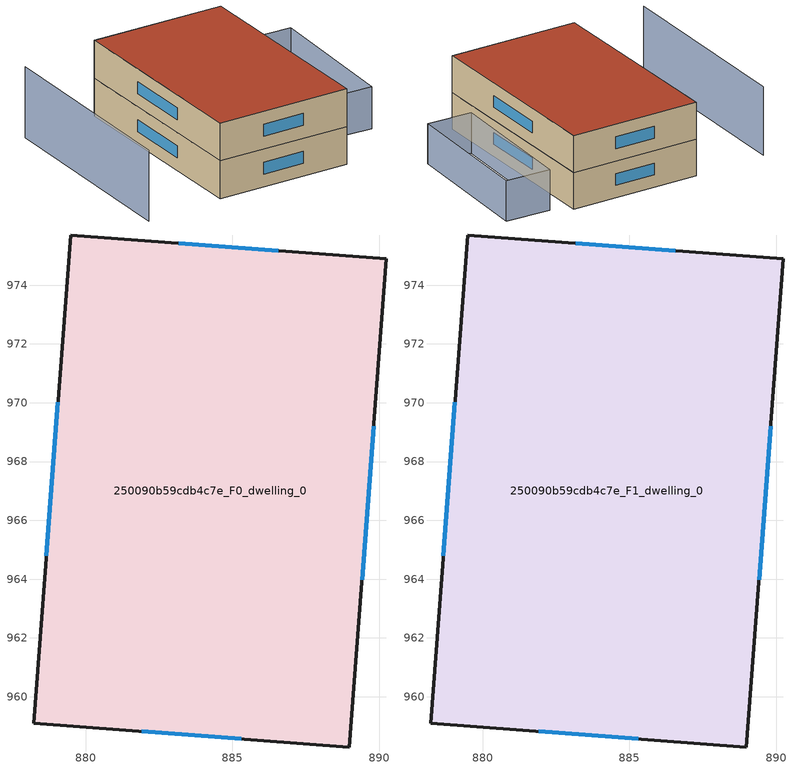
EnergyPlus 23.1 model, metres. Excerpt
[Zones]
250090b59cdb4c7e_F0_dwelling_0
 floor ground (EU_floor_Construction): 890.23,974.89 888.98,958.29 878.23,959.1 879.49,975.71 z0
 wall outside (EU_wall_Construction): 879.49,975.71 878.23,959.1 888.98,958.29 890.23,974.89 879.49,975.71 z0:3
 window (EU_Window_Construction): 879.06,970.02 878.67,964.79 / 886.56,975.17 883.17,975.43 / 889.41,963.97 889.8,969.21 / 881.91,958.82 885.3,958.57 z1.03:1.97
250090b59cdb4c7e_F1_dwelling_0
 floor to 250090b59cdb4c7e_F0_dwelling_0 (EU_floor_Construction): 890.23,974.89 888.98,958.29 878.23,959.1 879.49,975.71 z3
 wall outside (EU_wall_Construction): 879.49,975.71 878.23,959.1 888.98,958.29 890.23,974.89 879.49,975.71 z3:6
 window (EU_Window_Construction): 879.06,970.02 878.67,964.79 / 886.56,975.17 883.17,975.43 / 889.41,963.97 889.8,969.21 / 881.91,958.82 885.3,958.57 z4.03:4.97
 roof outside (EU_roof_Construction): 888.98,958.29 890.23,974.89 879.49,975.71 878.23,959.1 z6
shading: 895.49,973.49 894.08,962.02 / 894.08,962.02 890.36,962.48 / 890.36,962.48 891.76,973.95 / 891.76,973.95 895.49,973.49 z0:3.3; 873.33,975.82 871.87,959.23 z0:5.6
[Building]
EU S2 Campaign: North Axis=0; Terrain=City; Solar Distribution=FullExterior
[Site:Location]
Cape.Town.Intl.AP: Latitude=-33.965; Longitude=18.602; Time Zone=2; Elevation=46
[SizingPeriod:WeatherFileDays]
AnnualSizingPeriod: Begin Month=1; Begin Day of Month=1; End Month=12; End Day of Month=31; Day of Week for Start Day=Monday; Use Weather File Daylight Saving Period=No; Use Weather File Rain and Snow Indicators=No
[MATERIAL]
EU_InternalMass_Material: Roughness=MediumRough; Thickness=0.1; Conductivity=1; Density=1800; Specific Heat=900; Thermal Absorptance=0.9; Solar Absorptance=0.7; Visible Absorptance=0.7
[MATERIAL:NOMASS] Roughness=MediumRough; Thermal Absorptance=0.9; Solar Absorptance=0.7; Visible Absorptance=0.7
Name | Thermal Resistance
EU_wall_NoMass | 0.493876
EU_roof_NoMass | 0.449382
EU_floor_NoMass | 1.25
[WINDOWMATERIAL:SIMPLEGLAZINGSYSTEM]
EU_Window_SimpleGlazing: UFactor=4.4; Solar Heat Gain Coefficient=0.85; Visible Transmittance=0.85
[CONSTRUCTION]
EU_wall_Construction: EU_wall_NoMass
EU_roof_Construction: EU_roof_NoMass
EU_floor_Construction: EU_floor_NoMass
EU_Window_Construction: EU_Window_SimpleGlazing
EU_InternalMass_Construction: EU_InternalMass_Material
[ZONE] Type=1; Multiplier=1; Ceiling Height=autocalculate; Volume=538.217; Floor Area=autocalculate; Part of Total Floor Area=Yes
250090b59cdb4c7e_F0_dwelling_0; 250090b59cdb4c7e_F1_dwelling_0
[INTERNALMASS] Construction=EU_InternalMass_Construction; Surface Area=179.406
Name | Zone or ZoneList
250090b59cdb4c7e_F0_dwelling_0_EU_InternalMass | 250090b59cdb4c7e_F0_dwelling_0
250090b59cdb4c7e_F1_dwelling_0_EU_InternalMass | 250090b59cdb4c7e_F1_dwelling_0
[OTHEREQUIPMENT] Fuel Type=Electricity; Design Level Calculation Method=Watts/Area; Power per Zone Floor Area=1; Fraction Latent=0; Fraction Radiant=0; Fraction Lost=0; Carbon Dioxide Generation Rate=0; EndUse Subcategory=EU_Step8_InternalGains
Name | Zone or ZoneList or Space or SpaceList | Schedule
EU_Step8_InternalGain_250090b59cdb4c7e_F0_dwelling_0_f000 | 250090b59cdb4c7e_F0_dwelling_0 | EU_Step8_GainSchedule_250090b59cdb4c7e_F0_dwelling_0_f000
EU_Step8_InternalGain_250090b59cdb4c7e_F1_dwelling_0_f000 | 250090b59cdb4c7e_F1_dwelling_0 | EU_Step8_GainSchedule_250090b59cdb4c7e_F1_dwelling_0_f000
[ZONEVENTILATION:DESIGNFLOWRATE] Schedule=EU_AlwaysOn; Design Flow Rate Calculation Method=AirChanges/Hour; Air Changes per Hour=0.64; Ventilation Type=Natural; Fan Pressure Rise=0; Fan Total Efficiency=1; Constant Term Coefficient=1; Temperature Term Coefficient=0; Velocity Term Coefficient=0; Velocity Squared Term Coefficient=0; Minimum Indoor Temperature=-100; Maximum Indoor Temperature=100; Delta Temperature=-100; Minimum Outdoor Temperature=-100; Maximum Outdoor Temperature=100; Maximum Wind Speed=40
Name | Zone or ZoneList or Space or SpaceList
EU_ConstantAir_250090b59cdb4c7e_F0_dwelling_0 | 250090b59cdb4c7e_F0_dwelling_0
EU_ConstantAir_250090b59cdb4c7e_F1_dwelling_0 | 250090b59cdb4c7e_F1_dwelling_0
[HVACTEMPLATE:THERMOSTAT] Constant Heating Setpoint=20; Constant Cooling Setpoint=50
EU_HeatOnly_250090b59cdb4c7e_F0_dwelling_0; EU_HeatOnly_250090b59cdb4c7e_F1_dwelling_0
[HVACTEMPLATE:ZONE:IDEALLOADSAIRSYSTEM] System Availability Schedule=EU_AlwaysOn; Maximum Heating Supply Air Temperature=50; Minimum Cooling Supply Air Temperature=13; Maximum Heating Supply Air Humidity Ratio=0.0156; Minimum Cooling Supply Air Humidity Ratio=0.0077; Heating Limit=NoLimit; Cooling Limit=NoLimit; Heating Availability Schedule=EU_AlwaysOn; Cooling Availability Schedule=EU_CoolingOff; Dehumidification Control Type=ConstantSensibleHeatRatio; Cooling Sensible Heat Ratio=0.7; Dehumidification Setpoint=60; Humidification Control Type=None; Humidification Setpoint=30; Outdoor Air Method=None; Outdoor Air Flow Rate per Person=0.00944; Outdoor Air Flow Rate per Zone Floor Area=0; Outdoor Air Flow Rate per Zone=0; Demand Controlled Ventilation Type=None; Outdoor Air Economizer Type=NoEconomizer; Heat Recovery Type=None; Sensible Heat Recovery Effectiveness=0.7; Latent Heat Recovery Effectiveness=0.65
Name | Template Thermostat
250090b59cdb4c7e_F0_dwelling_0 | EU_HeatOnly_250090b59cdb4c7e_F0_dwelling_0
250090b59cdb4c7e_F1_dwelling_0 | EU_HeatOnly_250090b59cdb4c7e_F1_dwelling_0
[SIZING:ZONE] Zone Cooling Design Supply Air Temperature Input Method=SupplyAirTemperature; Zone Cooling Design Supply Air Temperature=13; Zone Heating Design Supply Air Temperature Input Method=SupplyAirTemperature; Zone Heating Design Supply Air Temperature=50; Zone Cooling Design Supply Air Humidity Ratio=0.008; Zone Heating Design Supply Air Humidity Ratio=0.008; Cooling Design Air Flow Method=DesignDay; Cooling Design Air Flow Rate=0; Cooling Minimum Air Flow per Zone Floor Area=0.000762; Cooling Minimum Air Flow=0; Cooling Minimum Air Flow Fraction=0.2; Heating Design Air Flow Method=DesignDay; Heating Design Air Flow Rate=0; Heating Maximum Air Flow per Zone Floor Area=0.002032; Heating Maximum Air Flow=0.141576; Heating Maximum Air Flow Fraction=0.3; Account for Dedicated Outdoor Air System=No; Dedicated Outdoor Air System Control Strategy=NeutralSupplyAir; Dedicated Outdoor Air Low Setpoint Temperature for Design=autosize; Dedicated Outdoor Air High Setpoint Temperature for Design=autosize; Zone Load Sizing Method=Sensible Load Only No Latent Load; Zone Latent Cooling Design Supply Air Humidity Ratio Input Method=HumidityRatioDifference; Zone Cooling Design Supply Air Humidity Ratio Difference=0.005; Zone Latent Heating Design Supply Air Humidity Ratio Input Method=HumidityRatioDifference; Zone Humidification Design Supply Air Humidity Ratio Difference=0.005
250090b59cdb4c7e_F0_dwelling_0; 250090b59cdb4c7e_F1_dwelling_0
[SCHEDULE:CONSTANT]
Name | Hourly Value
EU_AlwaysOn | 1
EU_CoolingOff | 0
[SCHEDULE:FILE] Column Number=1; Rows to Skip at Top=0; Number of Hours of Data=8760; Column Separator=Comma; Interpolate to Timestep=No; Minutes per Item=60; Adjust Schedule for Daylight Savings=Yes
Name | File
EU_Step8_GainSchedule_250090b59cdb4c7e_F0_dwelling_0_f000 | ../../schedules/250090b59cdb4c7e/250090b59cdb4c7e_F0_dwelling_0_f000_gain.csv
EU_Step8_GainSchedule_250090b59cdb4c7e_F1_dwelling_0_f000 | ../../schedules/250090b59cdb4c7e/250090b59cdb4c7e_F1_dwelling_0_f000_gain.csv
